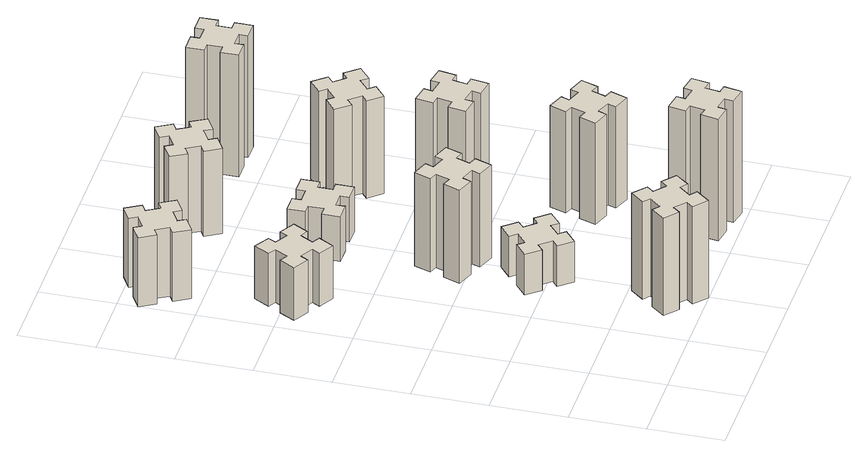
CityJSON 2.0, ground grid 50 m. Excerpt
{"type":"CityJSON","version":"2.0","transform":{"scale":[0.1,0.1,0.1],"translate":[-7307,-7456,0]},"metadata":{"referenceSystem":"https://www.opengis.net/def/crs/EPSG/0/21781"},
"CityObjects":{
"building1":{"type":"Building","attributes":{"class":"1000","function":"1000","usage":"1000","yearOfConstruction":2016,"roofType":"1000","measuredHeight":72,"storeysAboveGround":30,"storeysBelowGround":0},"geometry":[{"type":"Solid","lod":"1","boundaries":[[[[0,1,2,3,4,5,6,7,8,9,10,11,12,13,14,15,16,17,18,19]],[[17,16,20,21]],[[16,15,22,20]],[[15,14,23,22]],[[14,13,24,23]],[[13,12,25,24]],[[12,11,26,25]],[[11,10,27,26]],[[10,9,28,27]],[[9,8,29,28]],[[8,7,30,29]],[[7,6,31,30]],[[6,5,32,31]],[[5,4,33,32]],[[4,3,34,33]],[[3,2,35,34]],[[2,1,36,35]],[[1,0,37,36]],[[0,19,38,37]],[[19,18,39,38]],[[18,17,21,39]],[[24,25,26,27,28,29,30,31,32,33,34,35,36,37,38,39,21,20,22,23]]]]}]},
"building2":{"type":"Building","attributes":{"class":"1000","function":"1000","usage":"1000","yearOfConstruction":2016,"roofType":"1000","measuredHeight":39,"storeysAboveGround":30,"storeysBelowGround":0},"geometry":[{"type":"Solid","lod":"1","boundaries":[[[[40,41,42,43,44,45,46,47,48,49,50,51,52,53,54,55,56,57,58,59]],[[57,56,60,61]],[[56,55,62,60]],[[55,54,63,62]],[[54,53,64,63]],[[53,52,65,64]],[[52,51,66,65]],[[51,50,67,66]],[[50,49,68,67]],[[49,48,69,68]],[[48,47,70,69]],[[47,46,71,70]],[[46,45,72,71]],[[45,44,73,72]],[[44,43,74,73]],[[43,42,75,74]],[[42,41,76,75]],[[41,40,77,76]],[[40,59,78,77]],[[59,58,79,78]],[[58,57,61,79]],[[64,65,66,67,68,69,70,71,72,73,74,75,76,77,78,79,61,60,62,63]]]]}]},
"building3":{"type":"Building","attributes":{"class":"1000","function":"1000","usage":"1000","yearOfConstruction":2016,"roofType":"1000","measuredHeight":51,"storeysAboveGround":30,"storeysBelowGround":0},"geometry":[{"type":"Solid","lod":"1","boundaries":[[[[80,81,82,83,84,85,86,87,88,89,90,91,92,93,94,95,96,97,98,99]],[[97,96,100,101]],[[96,95,102,100]],[[95,94,103,102]],[[94,93,104,103]],[[93,92,105,104]],[[92,91,106,105]],[[91,90,107,106]],[[90,89,108,107]],[[89,88,109,108]],[[88,87,110,109]],[[87,86,111,110]],[[86,85,112,111]],[[85,84,113,112]],[[84,83,114,113]],[[83,82,115,114]],[[82,81,116,115]],[[81,80,117,116]],[[80,99,118,117]],[[99,98,119,118]],[[98,97,101,119]],[[104,105,106,107,108,109,110,111,112,113,114,115,116,117,118,119,101,100,102,103]]]]}]},
"building4":{"type":"Building","attributes":{"class":"1000","function":"1000","usage":"1000","yearOfConstruction":2016,"roofType":"1000","measuredHeight":30,"storeysAboveGround":30,"storeysBelowGround":0},"geometry":[{"type":"Solid","lod":"1","boundaries":[[[[120,121,122,123,124,125,126,127,128,129,130,131,132,133,134,135,136,137,138,139]],[[137,136,140,141]],[[136,135,142,140]],[[135,134,143,142]],[[134,133,144,143]],[[133,132,145,144]],[[132,131,146,145]],[[131,130,147,146]],[[130,129,148,147]],[[129,128,149,148]],[[128,127,150,149]],[[127,126,151,150]],[[126,125,152,151]],[[125,124,153,152]],[[124,123,154,153]],[[123,122,155,154]],[[122,121,156,155]],[[121,120,157,156]],[[120,139,158,157]],[[139,138,159,158]],[[138,137,141,159]],[[144,145,146,147,148,149,150,151,152,153,154,155,156,157,158,159,141,140,142,143]]]]}]},
"building5":{"type":"Building","attributes":{"class":"1000","function":"1000","usage":"1000","yearOfConstruction":2016,"roofType":"1000","measuredHeight":69,"storeysAboveGround":30,"storeysBelowGround":0},"geometry":[{"type":"Solid","lod":"1","boundaries":[[[[160,161,162,163,164,165,166,167,168,169,170,171,172,173,174,175,176,177,178,179]],[[177,176,180,181]],[[176,175,182,180]],[[175,174,183,182]],[[174,173,184,183]],[[173,172,185,184]],[[172,171,186,185]],[[171,170,187,186]],[[170,169,188,187]],[[169,168,189,188]],[[168,167,190,189]],[[167,166,191,190]],[[166,165,192,191]],[[165,164,193,192]],[[164,163,194,193]],[[163,162,195,194]],[[162,161,196,195]],[[161,160,197,196]],[[160,179,198,197]],[[179,178,199,198]],[[178,177,181,199]],[[184,185,186,187,188,189,190,191,192,193,194,195,196,197,198,199,181,180,182,183]]]]}]},
"building6":{"type":"Building","attributes":{"class":"1000","function":"1000","usage":"1000","yearOfConstruction":2016,"roofType":"1000","measuredHeight":33,"storeysAboveGround":30,"storeysBelowGround":0},"geometry":[{"type":"Solid","lod":"1","boundaries":[[[[200,201,202,203,204,205,206,207,208,209,210,211,212,213,214,215,216,217,218,219]],[[217,216,220,221]],[[216,215,222,220]],[[215,214,223,222]],[[214,213,224,223]],[[213,212,225,224]],[[212,211,226,225]],[[211,210,227,226]],[[210,209,228,227]],[[209,208,229,228]],[[208,207,230,229]],[[207,206,231,230]],[[206,205,232,231]],[[205,204,233,232]],[[204,203,234,233]],[[203,202,235,234]],[[202,201,236,235]],[[201,200,237,236]],[[200,219,238,237]],[[219,218,239,238]],[[218,217,221,239]],[[224,225,226,227,228,229,230,231,232,233,234,235,236,237,238,239,221,220,222,223]]]]}]},
"building7":{"type":"Building","attributes":{"class":"1000","function":"1000","usage":"1000","yearOfConstruction":2016,"roofType":"1000","measuredHeight":90,"storeysAboveGround":30,"storeysBelowGround":0},"geometry":[{"type":"Solid","lod":"1","boundaries":[[[[240,241,242,243,244,245,246,247,248,249,250,251,252,253,254,255,256,257,258,259]],[[257,256,260,261]],[[256,255,262,260]],[[255,254,263,262]],[[254,253,264,263]],[[253,252,265,264]],[[252,251,266,265]],[[251,250,267,266]],[[250,249,268,267]],[[249,248,269,268]],[[248,247,270,269]],[[247,246,271,270]],[[246,245,272,271]],[[245,244,273,272]],[[244,243,274,273]],[[243,242,275,274]],[[242,241,276,275]],[[241,240,277,276]],[[240,259,278,277]],[[259,258,279,278]],[[258,257,261,279]],[[264,265,266,267,268,269,270,271,272,273,274,275,276,277,278,279,261,260,262,263]]]]}]},
"building8":{"type":"Building","attributes":{"class":"1000","function":"1000","usage":"1000","yearOfConstruction":2016,"roofType":"1000","measuredHeight":63,"storeysAboveGround":30,"storeysBelowGround":0},"geometry":[{"type":"Solid","lod":"1","boundaries":[[[[280,281,282,283,284,285,286,287,288,289,290,291,292,293,294,295,296,297,298,299]],[[297,296,300,301]],[[296,295,302,300]],[[295,294,303,302]],[[294,293,304,303]],[[293,292,305,304]],[[292,291,306,305]],[[291,290,307,306]],[[290,289,308,307]],[[289,288,309,308]],[[288,287,310,309]],[[287,286,311,310]],[[286,285,312,311]],[[285,284,313,312]],[[284,283,314,313]],[[283,282,315,314]],[[282,281,316,315]],[[281,280,317,316]],[[280,299,318,317]],[[299,298,319,318]],[[298,297,301,319]],[[304,305,306,307,308,309,310,311,312,313,314,315,316,317,318,319,301,300,302,303]]]]}]},
"building9":{"type":"Building","attributes":{"class":"1000","function":"1000","usage":"1000","yearOfConstruction":2016,"roofType":"1000","measuredHeight":75,"storeysAboveGround":30,"storeysBelowGround":0},"geometry":[{"type":"Solid","lod":"1","boundaries":[[[[320,321,322,323,324,325,326,327,328,329,330,331,332,333,334,335,336,337,338,339]],[[337,336,340,341]],[[336,335,342,340]],[[335,334,343,342]],[[334,333,344,343]],[[333,332,345,344]],[[332,331,346,345]],[[331,330,347,346]],[[330,329,348,347]],[[329,328,349,348]],[[328,327,350,349]],[[327,326,351,350]],[[326,325,352,351]],[[325,324,353,352]],[[324,323,354,353]],[[323,322,355,354]],[[322,321,356,355]],[[321,320,357,356]],[[320,339,358,357]],[[339,338,359,358]],[[338,337,341,359]],[[344,345,346,347,348,349,350,351,352,353,354,355,356,357,358,359,341,340,342,343]]]]}]},
"building10":{"type":"Building","attributes":{"class":"1000","function":"1000","usage":"1000","yearOfConstruction":2016,"roofType":"1000","measuredHeight":75,"storeysAboveGround":30,"storeysBelowGround":0},"geometry":[{"type":"Solid","lod":"1","boundaries":[[[[360,361,362,363,364,365,366,367,368,369,370,371,372,373,374,375,376,377,378,379]],[[377,376,380,381]],[[376,375,382,380]],[[375,374,383,382]],[[374,373,384,383]],[[373,372,385,384]],[[372,371,386,385]],[[371,370,387,386]],[[370,369,388,387]],[[369,368,389,388]],[[368,367,390,389]],[[367,366,391,390]],[[366,365,392,391]],[[365,364,393,392]],[[364,363,394,393]],[[363,362,395,394]],[[362,361,396,395]],[[361,360,397,396]],[[360,379,398,397]],[[379,378,399,398]],[[378,377,381,399]],[[384,385,386,387,388,389,390,391,392,393,394,395,396,397,398,399,381,380,382,383]]]]}]},
"building11":{"type":"Building","attributes":{"class":"1000","function":"1000","usage":"1000","yearOfConstruction":2016,"roofType":"1000","measuredHeight":72,"storeysAboveGround":30,"storeysBelowGround":0},"geometry":[{"type":"Solid","lod":"1","boundaries":[[[[400,401,402,403,404,405,406,407,408,409,410,411,412,413,414,415,416,417,418,419]],[[417,416,420,421]],[[416,415,422,420]],[[415,414,423,422]],[[414,413,424,423]],[[413,412,425,424]],[[412,411,426,425]],[[411,410,427,426]],[[410,409,428,427]],[[409,408,429,428]],[[408,407,430,429]],[[407,406,431,430]],[[406,405,432,431]],[[405,404,433,432]],[[404,403,434,433]],[[403,402,435,434]],[[402,401,436,435]],[[401,400,437,436]],[[400,419,438,437]],[[419,418,439,438]],[[418,417,421,439]],[[424,425,426,427,428,429,430,431,432,433,434,435,436,437,438,439,421,420,422,423]]]]}]},
"building12":{"type":"Building","attributes":{"class":"1000","function":"1000","usage":"1000","yearOfConstruction":2016,"roofType":"1000","measuredHeight":90,"storeysAboveGround":30,"storeysBelowGround":0},"geometry":[{"type":"Solid","lod":"1","boundaries":[[[[440,441,442,443,444,445,446,447,448,449,450,451,452,453,454,455,456,457,458,459]],[[457,456,460,461]],[[456,455,462,460]],[[455,454,463,462]],[[454,453,464,463]],[[453,452,465,464]],[[452,451,466,465]],[[451,450,467,466]],[[450,449,468,467]],[[449,448,469,468]],[[448,447,470,469]],[[447,446,471,470]],[[446,445,472,471]],[[445,444,473,472]],[[444,443,474,473]],[[443,442,475,474]],[[442,441,476,475]],[[441,440,477,476]],[[440,459,478,477]],[[459,458,479,478]],[[458,457,461,479]],[[464,465,466,467,468,469,470,471,472,473,474,475,476,477,478,479,461,460,462,463]]]]}]}
},
"vertices":[
[866,193,0],[943,129,0],[904,83,0],[996,6,0],[1073,98,0],[1027,136,0],[1092,213,0],[1138,174,0],[1215,266,0],[1123,343,0],[1084,297,0],[1008,362,0],[1046,408,0],[954,485,0],[877,393,0],[923,354,0],[859,278,0],[813,316,0],[736,224,0],[828,147,0],[859,278,720],[813,316,720],[923,354,720],[877,393,720],[954,485,720],[1046,408,720],[1008,362,720],[1084,297,720],[1123,343,720],[1215,266,720],[1138,174,720],[1092,213,720],[1027,136,720],[1073,98,720],[996,6,720],[904,83,720],[943,129,720],[866,193,720],[828,147,720],[736,224,720],
[406,2367,0],[456,2454,0],[508,2424,0],[568,2528,0],[464,2588,0],[434,2536,0],[347,2586,0],[377,2638,0],[273,2698,0],[213,2594,0],[265,2564,0],[215,2477,0],[163,2507,0],[103,2403,0],[207,2343,0],[237,2395,0],[324,2345,0],[294,2293,0],[398,2233,0],[458,2337,0],[324,2345,390],[294,2293,390],[237,2395,390],[207,2343,390],[103,2403,390],[163,2507,390],[215,2477,390],[265,2564,390],[213,2594,390],[273,2698,390],[377,2638,390],[347,2586,390],[434,2536,390],[464,2588,390],[568,2528,390],[508,2424,390],[456,2454,390],[406,2367,390],[458,2337,390],[398,2233,390],
[224,3426,0],[137,3376,0],[107,3428,0],[3,3368,0],[63,3264,0],[115,3294,0],[165,3207,0],[113,3177,0],[173,3073,0],[277,3133,0],[247,3185,0],[334,3235,0],[364,3183,0],[468,3243,0],[408,3347,0],[356,3317,0],[306,3404,0],[358,3434,0],[298,3538,0],[194,3478,0],[306,3404,510],[358,3434,510],[356,3317,510],[408,3347,510],[468,3243,510],[364,3183,510],[334,3235,510],[247,3185,510],[277,3133,510],[173,3073,510],[113,3177,510],[165,3207,510],[115,3294,510],[63,3264,510],[3,3368,510],[107,3428,510],[137,3376,510],[224,3426,510],[194,3478,510],[298,3538,510],
[1008,969,0],[1084,1033,0],[1123,987,0],[1215,1064,0],[1138,1156,0],[1092,1118,0],[1027,1194,0],[1073,1233,0],[996,1325,0],[904,1248,0],[943,1202,0],[866,1137,0],[828,1183,0],[736,1106,0],[813,1014,0],[859,1053,0],[923,976,0],[877,938,0],[954,846,0],[1046,923,0],[923,976,300],[877,938,300],[859,1053,300],[813,1014,300],[736,1106,300],[828,1183,300],[866,1137,300],[943,1202,300],[904,1248,300],[996,1325,300],[1073,1233,300],[1027,1194,300],[1092,1118,300],[1138,1156,300],[1215,1064,300],[1123,987,300],[1084,1033,300],[1008,969,300],[1046,923,300],[954,846,300],
[1062,1541,0],[1096,1635,0],[1152,1614,0],[1193,1727,0],[1080,1768,0],[1060,1712,0],[966,1746,0],[987,1802,0],[874,1843,0],[833,1730,0],[889,1710,0],[855,1616,0],[799,1637,0],[757,1524,0],[870,1483,0],[891,1539,0],[985,1505,0],[964,1449,0],[1077,1407,0],[1118,1520,0],[985,1505,690],[964,1449,690],[891,1539,690],[870,1483,690],[757,1524,690],[799,1637,690],[855,1616,690],[889,1710,690],[833,1730,690],[874,1843,690],[987,1802,690],[966,1746,690],[1060,1712,690],[1080,1768,690],[1193,1727,690],[1152,1614,690],[1096,1635,690],[1062,1541,690],[1118,1520,690],[1077,1407,690],
[1085,2415,0],[1085,2515,0],[1145,2515,0],[1145,2635,0],[1025,2635,0],[1025,2575,0],[925,2575,0],[925,2635,0],[805,2635,0],[805,2515,0],[865,2515,0],[865,2415,0],[805,2415,0],[805,2295,0],[925,2295,0],[925,2355,0],[1025,2355,0],[1025,2295,0],[1145,2295,0],[1145,2415,0],[1025,2355,330],[1025,2295,330],[925,2355,330],[925,2295,330],[805,2295,330],[805,2415,330],[865,2415,330],[865,2515,330],[805,2515,330],[805,2635,330],[925,2635,330],[925,2575,330],[1025,2575,330],[1025,2635,330],[1145,2635,330],[1145,2515,330],[1085,2515,330],[1085,2415,330],[1145,2415,330],[1145,2295,330],
[1884,345,0],[1785,362,0],[1796,421,0],[1677,442,0],[1657,324,0],[1716,314,0],[1698,215,0],[1639,226,0],[1618,107,0],[1737,87,0],[1747,146,0],[1845,128,0],[1835,69,0],[1953,48,0],[1974,167,0],[1915,177,0],[1932,275,0],[1991,265,0],[2012,383,0],[1894,404,0],[1932,275,900],[1991,265,900],[1915,177,900],[1974,167,900],[1953,48,900],[1835,69,900],[1845,128,900],[1747,146,900],[1737,87,900],[1618,107,900],[1639,226,900],[1698,215,900],[1716,314,900],[1657,324,900],[1677,442,900],[1796,421,900],[1785,362,900],[1884,345,900],[1894,404,900],[2012,383,900],
[1096,3317,0],[1046,3404,0],[1098,3434,0],[1038,3538,0],[934,3478,0],[964,3426,0],[877,3376,0],[847,3428,0],[743,3368,0],[803,3264,0],[855,3294,0],[905,3207,0],[853,3177,0],[913,3073,0],[1017,3133,0],[987,3185,0],[1074,3235,0],[1104,3183,0],[1208,3243,0],[1148,3347,0],[1074,3235,630],[1104,3183,630],[987,3185,630],[1017,3133,630],[913,3073,630],[853,3177,630],[905,3207,630],[855,3294,630],[803,3264,630],[743,3368,630],[847,3428,630],[877,3376,630],[964,3426,630],[934,3478,630],[1038,3538,630],[1098,3434,630],[1046,3404,630],[1096,3317,630],[1148,3347,630],[1208,3243,630],
[1731,899,0],[1825,865,0],[1804,809,0],[1917,767,0],[1958,880,0],[1902,901,0],[1936,995,0],[1992,974,0],[2033,1087,0],[1920,1128,0],[1900,1072,0],[1806,1106,0],[1827,1162,0],[1714,1203,0],[1673,1090,0],[1729,1070,0],[1695,976,0],[1639,997,0],[1597,884,0],[1710,843,0],[1695,976,750],[1639,997,750],[1729,1070,750],[1673,1090,750],[1714,1203,750],[1827,1162,750],[1806,1106,750],[1900,1072,750],[1920,1128,750],[2033,1087,750],[1992,974,750],[1936,995,750],[1902,901,750],[1958,880,750],[1917,767,750],[1804,809,750],[1825,865,750],[1731,899,750],[1710,843,750],[1597,884,750],
[1647,1726,0],[1745,1708,0],[1735,1649,0],[1853,1628,0],[1874,1747,0],[1815,1757,0],[1832,1855,0],[1891,1845,0],[1912,1963,0],[1794,1984,0],[1784,1925,0],[1685,1942,0],[1696,2001,0],[1577,2022,0],[1557,1904,0],[1616,1894,0],[1598,1795,0],[1539,1806,0],[1518,1687,0],[1637,1667,0],[1598,1795,750],[1539,1806,750],[1616,1894,750],[1557,1904,750],[1577,2022,750],[1696,2001,750],[1685,1942,750],[1784,1925,750],[1794,1984,750],[1912,1963,750],[1891,1845,750],[1832,1855,750],[1815,1757,750],[1874,1747,750],[1853,1628,750],[1735,1649,750],[1745,1708,750],[1647,1726,750],[1637,1667,750],[1518,1687,750],
[1499,2433,0],[1563,2356,0],[1517,2318,0],[1594,2226,0],[1686,2303,0],[1648,2349,0],[1724,2413,0],[1763,2367,0],[1855,2444,0],[1778,2536,0],[1732,2498,0],[1667,2574,0],[1713,2613,0],[1636,2705,0],[1544,2628,0],[1583,2582,0],[1506,2517,0],[1468,2563,0],[1376,2486,0],[1453,2394,0],[1506,2517,720],[1468,2563,720],[1583,2582,720],[1544,2628,720],[1636,2705,720],[1713,2613,720],[1667,2574,720],[1732,2498,720],[1778,2536,720],[1855,2444,720],[1763,2367,720],[1724,2413,720],[1648,2349,720],[1686,2303,720],[1594,2226,720],[1517,2318,720],[1563,2356,720],[1499,2433,720],[1453,2394,720],[1376,2486,720],
[1665,3195,0],[1765,3195,0],[1765,3135,0],[1885,3135,0],[1885,3255,0],[1825,3255,0],[1825,3355,0],[1885,3355,0],[1885,3475,0],[1765,3475,0],[1765,3415,0],[1665,3415,0],[1665,3475,0],[1545,3475,0],[1545,3355,0],[1605,3355,0],[1605,3255,0],[1545,3255,0],[1545,3135,0],[1665,3135,0],[1605,3255,900],[1545,3255,900],[1605,3355,900],[1545,3355,900],[1545,3475,900],[1665,3475,900],[1665,3415,900],[1765,3415,900],[1765,3475,900],[1885,3475,900],[1885,3355,900],[1825,3355,900],[1825,3255,900],[1885,3255,900],[1885,3135,900],[1765,3135,900],[1765,3195,900],[1665,3195,900],[1665,3135,900],[1545,3135,900]
]}
